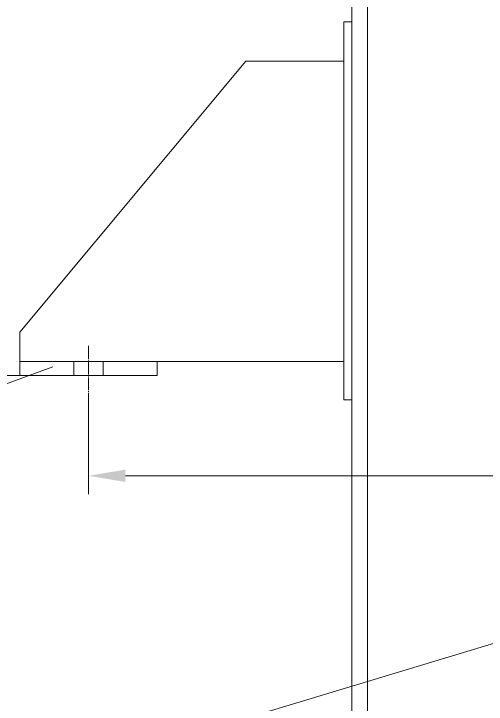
# Model space of a CAD drawing. Header units: millimetres. Extents: x 132745 to 150447, y -25377 to -12762.
# Drawn here: x 134456 to 134937, y -15589 to -14886 of the extents above; entities that cross this region are included whole.
import ezdxf

# ---------------------------------------------------------------- set-up
doc = ezdxf.new("R2010")
doc.units = ezdxf.units.MM
doc.linetypes.add('AD_LTYPE1 0 mm', pattern=[16, 13, -1, 1, -1])
doc.layers.add('cdr_dim', color=7, linetype='Continuous', lineweight=18)
doc.layers.add('cdr_dwg1', color=4, linetype='Continuous', lineweight=18, true_color=0x00ffff)
doc.layers.add('cdr_dwg3', color=1, linetype='AD_LTYPE1 0 mm', lineweight=18, true_color=0xff0000)

msp = doc.modelspace()

# ---------------------------------------------------------------- hatches: boundary and pattern name
at = {"layer": 'cdr_dim', "linetype": 'Continuous'}
msp.add_hatch(color=256, dxfattribs=at).paths.add_polyline_path([(134569.41, -15362.929), (134569.41, -15350.429), (134531.91, -15356.679)], flags=0)

# ---------------------------------------------------------------- linework, layer by layer
for p, q in [((134495.599, -15245.592), (134037.22, -15414.719)), ((134501.91, -15254.471), (134332.396, -15254.471)), ((134531.91, -15279.863), (134531.91, -15375.429)), ((134569.41, -15356.679), (135735.463, -15356.679)), ((135355.592, -15402.83), (134037.22, -15801.075))]:
    msp.add_line(p, q, dxfattribs=at)
at = {"layer": 'cdr_dwg1', "linetype": 'Continuous'}
for p, q in [((134815.91, -14481.471), (134815.91, -16225.471)), ((134799.91, -14705.471), (134799.91, -16185.471)), ((134791.91, -14894.471), (134791.91, -15279.471)), ((134799.91, -14894.471), (134791.91, -14894.471)), ((134461.91, -15210.471), (134691.91, -14934.471)), ((134691.91, -14934.471), (134791.91, -14934.471)), ((134461.91, -15240.471), (134461.91, -15210.471)), ((134461.91, -15240.471), (134461.91, -15254.471)), ((134461.91, -15240.471), (134791.91, -15240.471)), ((134516.91, -15254.471), (134516.91, -15240.471)), ((134546.91, -15240.471), (134546.91, -15254.471)), ((134601.91, -15254.471), (134601.91, -15240.471)), ((134461.91, -15254.471), (134601.91, -15254.471)), ((134791.91, -15279.471), (134799.91, -15279.471))]:
    msp.add_line(p, q, dxfattribs=at)
at = {"layer": 'cdr_dwg3', "linetype": 'AD_LTYPE1 0 mm'}
msp.add_line((134531.91, -15224.471), (134531.91, -15279.863), dxfattribs=at)

doc.saveas('drawing.dxf')
